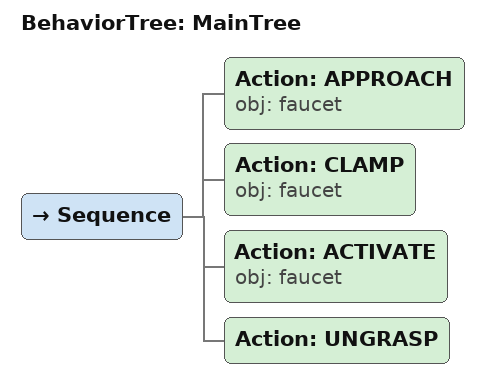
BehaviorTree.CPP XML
<root main_tree_to_execute="MainTree">
  <BehaviorTree ID="MainTree">
    <Sequence>
      <!-- Approach faucet -->
      <Action ID="APPROACH" obj="faucet" />
      <!-- Clamp faucet -->
      <Action ID="CLAMP" obj="faucet" />
      <!-- Activate faucet -->
      <Action ID="ACTIVATE" obj="faucet" />
      <!-- Ungrasp -->
      <Action ID="UNGRASP" />
    </Sequence>
  </BehaviorTree>
</root>
